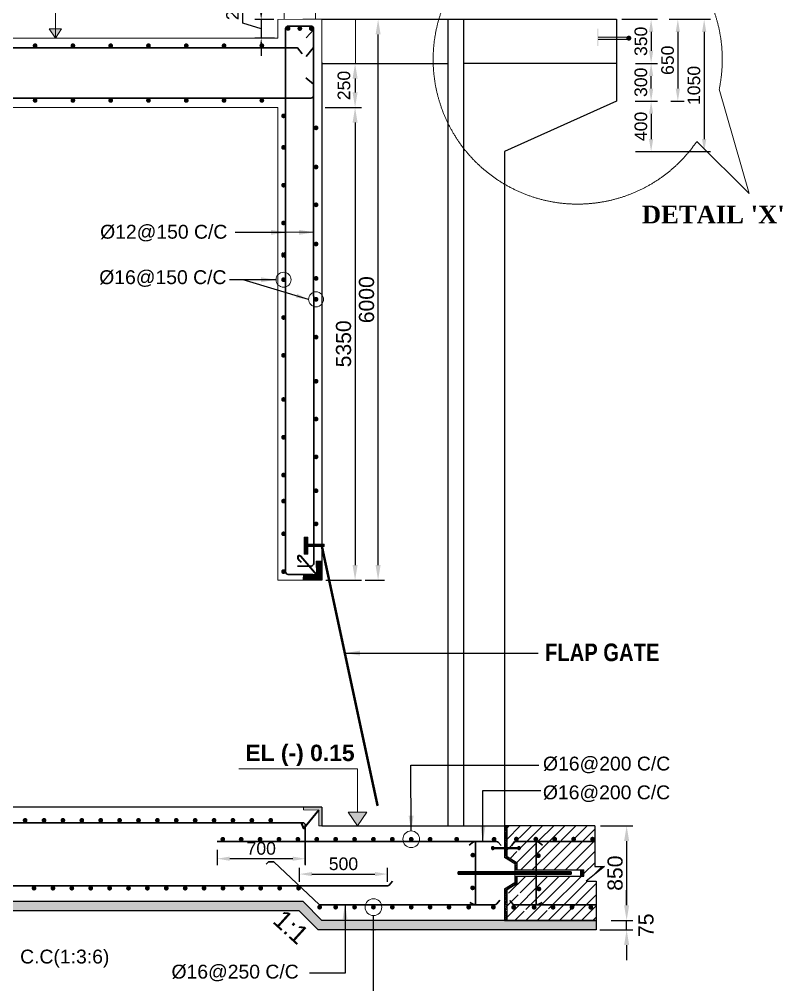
# Model space of a CAD drawing. Extents: x -358915 to 1258323, y -1667244 to -305611.
# Drawn here: x 477645 to 483706, y -1476101 to -1468441 of the extents above; entities that cross this region are included whole.
import ezdxf

# ---------------------------------------------------------------- set-up
doc = ezdxf.new("R2010")
doc.units = 0
doc.header["$LTSCALE"] = 300
doc.header["$MEASUREMENT"] = 0
doc.linetypes.add('DASHED', pattern=[0.75, 0.5, -0.25])
doc.linetypes.add('DASHED2', pattern=[9.525, 6.35, -3.175])
doc.layers.get('0').update_dxf_attribs({"linetype": 'CONTINUOUS'})
doc.layers.get('DEFPOINTS').update_dxf_attribs({"linetype": 'CONTINUOUS'})
for name, color, linetype, lineweight in [('Dim', 7, 'CONTINUOUS', 9), ('Grid Line_Outer', 7, 'CONTINUOUS', 5), ('line2', 3, 'CONTINUOUS', 30), ('ROD', 1, 'CONTINUOUS', 30)]:
    doc.layers.add(name, color=color, linetype=linetype, lineweight=lineweight)
for name, color, linetype in [('DOTTED', 240, 'DASHED2'), ('LINE', 7, 'CONTINUOUS'), ('REINF.', 1, 'CONTINUOUS'), ('TXT', 7, 'CONTINUOUS')]:
    doc.layers.add(name, color=color, linetype=linetype)
doc.styles.add('Arial', font='arial.ttf')
doc.styles.add('DIM', font='isocp3.shx')
doc.dimstyles.new('dim_20', dxfattribs={"dimtxt": 40, "dimasz": 40, "dimexe": 20, "dimexo": 20, "dimgap": 15, "dimtad": 1, "dimdec": 0, "dimzin": 0, "dimdsep": 46, "dimtxsty": 'DIM', "dimcen": 150, "dimclrd": 5, "dimclre": 5, "dimclrt": 7, "dimadec": 0, "dimazin": 0, "dimtfac": 1, "dimtdec": 0, "dimtmove": 0, "dimatfit": 3, "dimfxl": 20, "dimtolj": 1, "dimtzin": 0, "dimarcsym": 0})
doc.dimstyles.new('dim_50', dxfattribs={"dimtxt": 100, "dimasz": 100, "dimexe": 50, "dimexo": 30, "dimgap": 30, "dimtad": 1, "dimdec": 0, "dimzin": 0, "dimdsep": 46, "dimtxsty": 'DIM', "dimcen": 0.09, "dimclrd": 5, "dimclre": 5, "dimclrt": 7, "dimadec": 0, "dimazin": 0, "dimtfac": 1, "dimtdec": 0, "dimtmove": 0, "dimatfit": 3, "dimfxl": 1, "dimtolj": 1, "dimtzin": 0, "dimarcsym": 1})

# ---------------------------------------------------------------- blocks, each defined once
blk = doc.blocks.new('*D546')
at = {"layer": 'DEFPOINTS', "color": 0, "transparency": 16777216}
for p in [(480342.7, -1468440.7), (480493.5, -1468440.7), (480360.9, -1472890.8)]:
    blk.add_point(p, dxfattribs=at)
at = {"layer": 'Dim', "color": 5, "lineweight": -2, "transparency": 16777216}
for p, q in [((480372.7, -1468440.7), (480543.5, -1468440.7)), ((480493.5, -1472770.8), (480493.5, -1468560.7)), ((480390.9, -1472890.8), (480543.5, -1472890.8))]:
    blk.add_line(p, q, dxfattribs=at)
at = {"layer": 'Dim', "color": 5, "transparency": 16777216}
for points in [[(480473.5, -1468560.7), (480513.5, -1468560.7), (480493.5, -1468440.7)], [(480473.5, -1472770.8), (480513.5, -1472770.8), (480493.5, -1472890.8)]]:
    blk.add_solid(points, dxfattribs=at)
at = {"layer": 'Dim', "color": 7, "transparency": 16777216, "insert": (480402.2, -1470665.7), "char_height": 120, "attachment_point": 5, "rotation": 90, "style": 'Arial'}
blk.add_mtext('\\A1;6000', dxfattribs=at)
blk = doc.blocks.new('*D547')
at = {"layer": 'DEFPOINTS', "color": 0, "transparency": 16777216}
for p in [(480043.8, -1469140.8), (480048.1, -1472890.8), (480310.9, -1472890.8)]:
    blk.add_point(p, dxfattribs=at)
at = {"layer": 'Dim', "color": 5, "lineweight": -2, "transparency": 16777216}
for p, q in [((480073.8, -1469140.8), (480360.9, -1469140.8)), ((480310.9, -1469260.8), (480310.9, -1472770.8)), ((480078.1, -1472890.8), (480360.9, -1472890.8))]:
    blk.add_line(p, q, dxfattribs=at)
at = {"layer": 'Dim', "color": 5, "transparency": 16777216}
for points in [[(480290.9, -1469260.8), (480330.9, -1469260.8), (480310.9, -1469140.8)], [(480290.9, -1472770.8), (480330.9, -1472770.8), (480310.9, -1472890.8)]]:
    blk.add_solid(points, dxfattribs=at)
at = {"layer": 'Dim', "color": 7, "transparency": 16777216, "insert": (480219.6, -1471015.8), "char_height": 120, "attachment_point": 5, "rotation": 90, "style": 'Arial'}
blk.add_mtext('\\A1;5350', dxfattribs=at)
blk = doc.blocks.new('*D553')
at = {"layer": 'DEFPOINTS', "color": 0, "transparency": 16777216}
for p in [(482775.3, -1468440.7), (482787.7, -1469090.8), (482873.2, -1469090.8)]:
    blk.add_point(p, dxfattribs=at)
at = {"layer": 'Dim', "color": 5, "lineweight": -2, "transparency": 16777216}
for p, q in [((482805.3, -1468440.7), (482923.2, -1468440.7)), ((482873.2, -1468540.7), (482873.2, -1468990.8)), ((482817.7, -1469090.8), (482923.2, -1469090.8))]:
    blk.add_line(p, q, dxfattribs=at)
at = {"layer": 'Dim', "color": 5, "transparency": 16777216}
for points in [[(482856.6, -1468540.7), (482889.9, -1468540.7), (482873.2, -1468440.7)], [(482856.6, -1468990.8), (482889.9, -1468990.8), (482873.2, -1469090.8)]]:
    blk.add_solid(points, dxfattribs=at)
at = {"layer": 'Dim', "color": 7, "transparency": 16777216, "insert": (482792.2, -1468765.7), "char_height": 100, "attachment_point": 5, "rotation": 90, "style": 'Arial'}
blk.add_mtext('\\A1;650', dxfattribs=at)
blk = doc.blocks.new('*D554')
at = {"layer": 'DEFPOINTS', "color": 0, "transparency": 16777216}
for p in [(482398.4, -1468440.7), (482508.2, -1468790.7), (482661.1, -1468790.7)]:
    blk.add_point(p, dxfattribs=at)
at = {"layer": 'Dim', "color": 5, "lineweight": -2, "transparency": 16777216}
for p, q in [((482428.4, -1468440.7), (482711.1, -1468440.7)), ((482661.1, -1468540.7), (482661.1, -1468690.7)), ((482538.2, -1468790.7), (482711.1, -1468790.7))]:
    blk.add_line(p, q, dxfattribs=at)
at = {"layer": 'Dim', "color": 5, "transparency": 16777216}
for points in [[(482644.4, -1468540.7), (482677.8, -1468540.7), (482661.1, -1468440.7)], [(482644.4, -1468690.7), (482677.8, -1468690.7), (482661.1, -1468790.7)]]:
    blk.add_solid(points, dxfattribs=at)
at = {"layer": 'Dim', "color": 7, "transparency": 16777216, "insert": (482580, -1468615.7), "char_height": 100, "attachment_point": 5, "rotation": 90, "style": 'Arial'}
blk.add_mtext('\\A1;350', dxfattribs=at)
blk = doc.blocks.new('*D556')
at = {"layer": 'DEFPOINTS', "color": 0, "transparency": 16777216}
for p in [(479695.6, -1468441), (479565.4, -1468591), (479700.9, -1468591)]:
    blk.add_point(p, dxfattribs=at)
at = {"layer": 'Dim', "color": 5, "lineweight": -2, "transparency": 16777216}
for p, q in [((479419.4, -1468472.2), (479419.4, -1468189.9)), ((479565.4, -1468371), (479565.4, -1468301)), ((479565.4, -1468516), (479419.4, -1468472.2)), ((479665.6, -1468441), (479515.4, -1468441)), ((479565.4, -1468441), (479565.4, -1468591)), ((479565.4, -1468441), (479565.4, -1468591)), ((479670.9, -1468591), (479515.4, -1468591)), ((479565.4, -1468661), (479565.4, -1468731))]:
    blk.add_line(p, q, dxfattribs=at)
at = {"layer": 'Dim', "color": 5, "transparency": 16777216}
for points in [[(479553.8, -1468371), (479577.1, -1468371), (479565.4, -1468441)], [(479553.8, -1468661), (479577.1, -1468661), (479565.4, -1468591)]]:
    blk.add_solid(points, dxfattribs=at)
at = {"layer": 'Dim', "color": 7, "transparency": 16777216, "insert": (479338.3, -1468331.1), "char_height": 100, "attachment_point": 5, "rotation": 90, "style": 'Arial'}
blk.add_mtext('\\A1;200', dxfattribs=at)
blk = doc.blocks.new('*D580')
at = {"layer": 'DEFPOINTS', "color": 0, "transparency": 16777216}
for p in [(480047.9, -1468790.7), (480047.9, -1469140.8), (480310.9, -1469140.8)]:
    blk.add_point(p, dxfattribs=at)
at = {"layer": 'Dim', "color": 5, "lineweight": -2, "transparency": 16777216}
for p, q in [((480077.9, -1468790.7), (480360.9, -1468790.7)), ((480310.9, -1468910.7), (480310.9, -1469020.8)), ((480077.9, -1469140.8), (480360.9, -1469140.8))]:
    blk.add_line(p, q, dxfattribs=at)
at = {"layer": 'Dim', "color": 5, "transparency": 16777216}
for points in [[(480290.9, -1468910.7), (480330.9, -1468910.7), (480310.9, -1468790.7)], [(480290.9, -1469020.8), (480330.9, -1469020.8), (480310.9, -1469140.8)]]:
    blk.add_solid(points, dxfattribs=at)
at = {"layer": 'Dim', "color": 7, "transparency": 16777216, "insert": (480222.7, -1468965.9), "char_height": 100, "attachment_point": 5, "rotation": 90, "style": 'Arial'}
blk.add_mtext('\\A1;250', dxfattribs=at)
blk = doc.blocks.new('*D570')
at = {"layer": 'DEFPOINTS', "color": 0, "transparency": 16777216}
for p in [(482806.4, -1468440.7), (482594.2, -1469490.6), (483082.3, -1469490.6)]:
    blk.add_point(p, dxfattribs=at)
at = {"layer": 'Dim', "color": 5, "lineweight": -2, "transparency": 16777216}
for p, q in [((482836.4, -1468440.7), (483132.3, -1468440.7)), ((483082.3, -1468540.7), (483082.3, -1469390.6)), ((482624.2, -1469490.6), (483132.3, -1469490.6))]:
    blk.add_line(p, q, dxfattribs=at)
at = {"layer": 'Dim', "color": 5, "transparency": 16777216}
for points in [[(483065.6, -1468540.7), (483099, -1468540.7), (483082.3, -1468440.7)], [(483065.6, -1469390.6), (483099, -1469390.6), (483082.3, -1469490.6)]]:
    blk.add_solid(points, dxfattribs=at)
at = {"layer": 'Dim', "color": 7, "transparency": 16777216, "insert": (483001.2, -1468965.7), "char_height": 100, "attachment_point": 5, "rotation": 90, "style": 'Arial'}
blk.add_mtext('\\A1;1050', dxfattribs=at)
blk = doc.blocks.new('*D573')
at = {"layer": 'DEFPOINTS', "color": 0, "transparency": 16777216}
for p in [(479215.7, -1474999.3), (479915.7, -1474999.3), (479215.7, -1475101)]:
    blk.add_point(p, dxfattribs=at)
at = {"layer": 'Dim', "color": 5, "lineweight": -2, "transparency": 16777216}
for p, q in [((479215.7, -1475029.3), (479215.7, -1475151)), ((479915.7, -1475029.3), (479915.7, -1475151)), ((479815.7, -1475101), (479315.7, -1475101))]:
    blk.add_line(p, q, dxfattribs=at)
at = {"layer": 'Dim', "color": 5, "transparency": 16777216}
for points in [[(479315.7, -1475084.3), (479315.7, -1475117.6), (479215.7, -1475101)], [(479815.7, -1475084.3), (479815.7, -1475117.6), (479915.7, -1475101)]]:
    blk.add_solid(points, dxfattribs=at)
at = {"layer": 'Dim', "color": 7, "transparency": 16777216, "insert": (479565.7, -1475019.9), "char_height": 100, "attachment_point": 5, "style": 'Arial'}
blk.add_mtext('\\A1;700', dxfattribs=at)
blk = doc.blocks.new('*D574')
at = {"layer": 'DEFPOINTS', "color": 0, "transparency": 16777216}
for p in [(482228.6, -1474840.8), (482313.7, -1475590.8), (482466.9, -1475590.8)]:
    blk.add_point(p, dxfattribs=at)
at = {"layer": 'Dim', "color": 5, "lineweight": -2, "transparency": 16777216}
for p, q in [((482258.6, -1474840.8), (482516.9, -1474840.8)), ((482466.9, -1474960.8), (482466.9, -1475470.8)), ((482343.7, -1475590.8), (482516.9, -1475590.8))]:
    blk.add_line(p, q, dxfattribs=at)
at = {"layer": 'Dim', "color": 5, "transparency": 16777216}
for points in [[(482446.9, -1474960.8), (482486.9, -1474960.8), (482466.9, -1474840.8)], [(482446.9, -1475470.8), (482486.9, -1475470.8), (482466.9, -1475590.8)]]:
    blk.add_solid(points, dxfattribs=at)
at = {"layer": 'Dim', "color": 7, "transparency": 16777216, "insert": (482375.6, -1475215.8), "char_height": 120, "attachment_point": 5, "rotation": 90, "style": 'Arial'}
blk.add_mtext('\\A1;850', dxfattribs=at)
blk = doc.blocks.new('*D584')
at = {"layer": 'DEFPOINTS', "color": 0, "transparency": 16777216}
for p in [(480568.6, -1475223), (479868.5, -1475315.8), (480568.6, -1475315.8)]:
    blk.add_point(p, dxfattribs=at)
at = {"layer": 'Dim', "color": 5, "lineweight": -2, "transparency": 16777216}
for p, q in [((479868.5, -1475285.8), (479868.5, -1475173)), ((479968.5, -1475223), (480468.6, -1475223)), ((480568.6, -1475285.8), (480568.6, -1475173))]:
    blk.add_line(p, q, dxfattribs=at)
at = {"layer": 'Dim', "color": 5, "transparency": 16777216}
for points in [[(479968.5, -1475206.4), (479968.5, -1475239.7), (479868.5, -1475223)], [(480468.6, -1475206.4), (480468.6, -1475239.7), (480568.6, -1475223)]]:
    blk.add_solid(points, dxfattribs=at)
at = {"layer": 'Dim', "color": 7, "transparency": 16777216, "insert": (480218.5, -1475142), "char_height": 100, "attachment_point": 5, "style": 'Arial'}
blk.add_mtext('\\A1;500', dxfattribs=at)
blk = doc.blocks.new('huk')
at = {"layer": 'Dim'}
h = blk.add_hatch(dxfattribs=at)
h.set_pattern_fill('ANSI31', color=15)
h.set_pattern_definition([(45, (-358365.36117, -19477.47705), (-0.08838834765, 0.08838834765), [])])
h.paths.add_polyline_path([(12.6, 3.5, 0.75964), (-12.6, 3.5), (-94, 3.5, 4.674984), (-94, -5.5), (-11.8, -5.5, 0.637498), (11.8, -5.5), (94, -5.5, 4.674984), (94, 3.5)])
h.paths.add_polyline_path([(-6, 0, -1), (6, 0, -1)], flags=16)
at = {"layer": 'DOTTED', "color": 8}
for points in [[(-94, 3.5), (-12.6, 3.5)], [(12.6, 3.5), (94, 3.5)], [(-94, -5.5), (-11.8, -5.5)], [(11.8, -5.5), (94, -5.5)]]:
    blk.add_lwpolyline(points, dxfattribs=at)
blk.add_circle((0, 0), 6.04, dxfattribs=at)
for centre, radius, start, end in [((-104, -1), 11, 24.14774, 335.85226), ((0, 0), 13, 15.55648, 164.44352), ((104, -1), 11, 204.14774, 155.85226), ((0, 0), 13, 204.96517, 335.03483)]:
    blk.add_arc(centre, radius, start, end, dxfattribs=at)
blk = doc.blocks.new('*D577')
at = {"layer": 'DEFPOINTS', "color": 0, "transparency": 16777216}
for p in [(482313.7, -1475590.8), (482466.9, -1475590.8), (482224.9, -1475665.8)]:
    blk.add_point(p, dxfattribs=at)
at = {"layer": 'Dim', "color": 5, "lineweight": -2, "transparency": 16777216}
for p, q in [((482466.9, -1475470.8), (482466.9, -1475350.8)), ((482343.7, -1475590.8), (482516.9, -1475590.8)), ((482466.9, -1475665.8), (482466.9, -1475590.8)), ((482254.9, -1475665.8), (482516.9, -1475665.8)), ((482466.9, -1475785.8), (482466.9, -1475905.8))]:
    blk.add_line(p, q, dxfattribs=at)
at = {"layer": 'Dim', "color": 5, "transparency": 16777216}
for points in [[(482446.9, -1475470.8), (482486.9, -1475470.8), (482466.9, -1475590.8)], [(482446.9, -1475785.8), (482486.9, -1475785.8), (482466.9, -1475665.8)]]:
    blk.add_solid(points, dxfattribs=at)
at = {"layer": 'Dim', "color": 7, "transparency": 16777216, "insert": (482621, -1475629), "char_height": 120, "attachment_point": 5, "rotation": 90, "style": 'Arial'}
blk.add_mtext('\\A1;75', dxfattribs=at)
blk = doc.blocks.new('*D578')
at = {"layer": 'DEFPOINTS', "color": 0, "transparency": 16777216}
for p in [(482508.2, -1468790.7), (482661.1, -1468790.7), (482504.5, -1469090.7)]:
    blk.add_point(p, dxfattribs=at)
at = {"layer": 'Dim', "color": 5, "lineweight": -2, "transparency": 16777216}
for p, q in [((482538.2, -1468790.7), (482711.1, -1468790.7)), ((482661.1, -1468990.7), (482661.1, -1468890.7)), ((482534.5, -1469090.7), (482711.1, -1469090.7))]:
    blk.add_line(p, q, dxfattribs=at)
at = {"layer": 'Dim', "color": 5, "transparency": 16777216}
for points in [[(482644.4, -1468890.7), (482677.8, -1468890.7), (482661.1, -1468790.7)], [(482644.4, -1468990.7), (482677.8, -1468990.7), (482661.1, -1469090.7)]]:
    blk.add_solid(points, dxfattribs=at)
at = {"layer": 'Dim', "color": 7, "transparency": 16777216, "insert": (482580, -1468940.7), "char_height": 100, "attachment_point": 5, "rotation": 90, "style": 'Arial'}
blk.add_mtext('\\A1;300', dxfattribs=at)
blk = doc.blocks.new('*D579')
at = {"layer": 'DEFPOINTS', "color": 0, "transparency": 16777216}
for p in [(482504.5, -1469090.7), (482508.2, -1469490.6), (482661.1, -1469490.6)]:
    blk.add_point(p, dxfattribs=at)
at = {"layer": 'Dim', "color": 5, "lineweight": -2, "transparency": 16777216}
for p, q in [((482534.5, -1469090.7), (482711.1, -1469090.7)), ((482661.1, -1469190.7), (482661.1, -1469390.6)), ((482538.2, -1469490.6), (482711.1, -1469490.6))]:
    blk.add_line(p, q, dxfattribs=at)
at = {"layer": 'Dim', "color": 5, "transparency": 16777216}
for points in [[(482644.4, -1469190.7), (482677.8, -1469190.7), (482661.1, -1469090.7)], [(482644.4, -1469390.6), (482677.8, -1469390.6), (482661.1, -1469490.6)]]:
    blk.add_solid(points, dxfattribs=at)
at = {"layer": 'Dim', "color": 7, "transparency": 16777216, "insert": (482580.1, -1469290.6), "char_height": 100, "attachment_point": 5, "rotation": 90, "style": 'Arial'}
blk.add_mtext('\\A1;400', dxfattribs=at)

msp = doc.modelspace()

# ---------------------------------------------------------------- hatches: boundary and pattern name
at = {"layer": 'Dim', "ltscale": 500}
h = msp.add_hatch(color=15, dxfattribs=at)
h.dxf.hatch_style = 1
h.paths.add_polyline_path([(477931.5, -1468516.8), (477881.7, -1468516.8), (477931.5, -1468590.8)])
h.paths.add_polyline_path([(477981.2, -1468516.8), (477931.5, -1468516.8), (477931.5, -1468590.8)])
at = {"layer": 'Dim'}
h = msp.add_hatch(color=15, dxfattribs=at)
h.dxf.hatch_style = 1
h.paths.add_polyline_path([(480047.7, -1474691.8), (480047.7, -1474690.8), (479901.2, -1474690.8), (479901.2, -1474714.5), (480023, -1474714.9), (480023, -1474840.8), (480047.7, -1474840.8)])
at = {"layer": 'Dim', "ltscale": 500}
h = msp.add_hatch(color=15, dxfattribs=at)
h.dxf.hatch_style = 1
h.paths.add_polyline_path([(480329.3, -1474728.9), (480403.9, -1474728.9), (480329.3, -1474839.7)])
h.paths.add_polyline_path([(480254.8, -1474728.9), (480329.3, -1474728.9), (480329.3, -1474839.7)])
at = {"layer": 'Dim'}
h = msp.add_hatch(dxfattribs=at)
h.set_pattern_fill('AR-SAND', color=8, scale=5)
h.set_pattern_definition([(37.5, (113627.013, -1506234.623), (-0.31496679, 9.63411885), [0, -7.6, 0, -8.5, 0, -8.125]), (7.5, (113627.013, -1506234.623), (8.84888353, 14.11073033), [0, -4.1, 0, -6.85, 0, -2.625]), (327.5, (113620.863, -1506234.623), (15.5707093, 0.02829527), [0, -2.5, 0, -9, 0, -11.75]), (317.5, (113620.863, -1506234.623), (15.030633, 4.38837782), [0, -1.25, 0, -5.9, 0, -6.75])])
edge = h.paths.add_edge_path()
edge.add_arc((481509.2, -1475115.1), 34.2, 435.04463, 469.09508, ccw=False)
edge.add_line((481518.1, -1475082.1), (481518.1, -1474840.8))
edge.add_line((481518.1, -1474840.8), (481498.1, -1474840.8))
edge.add_line((481498.1, -1474840.8), (481498.1, -1475082.8))
edge = h.paths.add_edge_path()
edge.add_line((481498.1, -1475090.8), (481578.1, -1475140.8))
edge.add_line((481578.1, -1475140.8), (481578.2, -1475189))
edge.add_line((481578.2, -1475189), (481598.1, -1475189))
edge.add_line((481598.1, -1475189), (481598.1, -1475133.6))
edge.add_line((481598.1, -1475133.6), (481540.8, -1475097.8))
edge.add_line((481540.8, -1475097.8), (481518.1, -1475083.6))
edge.add_arc((481509.8, -1475107.8), 25.5, 431.2064, 460.48118)
edge.add_line((481505.2, -1475082.7), (481498.1, -1475090.8))
h = msp.add_hatch(dxfattribs=at)
h.set_pattern_fill('ANSI31', color=8, scale=500)
h.set_pattern_definition([(45, (78009.466, -1483357.725), (-44.194174, 44.194174), [])])
edge = h.paths.add_edge_path(flags=16)
edge.add_arc((481657.5, -1475507.6), 9.38, 0, 360)
edge = h.paths.add_edge_path(flags=16)
edge.add_arc((481843.1, -1475507.6), 9.38, 0, 360)
edge = h.paths.add_edge_path()
edge.add_line((481518.1, -1475053.3), (481518.1, -1475046.7))
edge.add_arc((481508.2, -1475038.2), 13, 319.32839, 335.03483)
edge.add_line((481520, -1475043.8), (481602.1, -1475043.8))
edge.add_arc((481612.2, -1475039.3), 11, 204.14774, 515.85226)
edge.add_line((481602.1, -1475034.8), (481520.7, -1475034.8))
edge.add_arc((481508.2, -1475038.2), 13, 15.55648, 40.67161)
edge.add_line((481518.1, -1475029.8), (481518.1, -1474840.8))
edge.add_line((481518.1, -1474840.8), (481946.2, -1474840.8))
edge.add_line((481946.2, -1474840.8), (481946.2, -1474957.5))
edge.add_arc((481947.2, -1474966.8), 9.38, 96.14842, 180)
edge.add_arc((481947.2, -1474966.8), 9.38, 180, 263.85158)
edge.add_line((481946.2, -1474976.1), (481946.2, -1475189.5))
edge.add_line((481946.2, -1475189.5), (481598.1, -1475189))
edge.add_line((481598.1, -1475189), (481598.1, -1475133.6))
edge.add_line((481598.1, -1475133.6), (481518.1, -1475083.6))
edge.add_line((481518.1, -1475083.6), (481518.1, -1475053.3))
edge = h.paths.add_edge_path(flags=16)
edge.add_arc((481761.7, -1474966.8), 9.38, 0, 360)
edge = h.paths.add_edge_path(flags=16)
edge.add_arc((481993.1, -1475507.6), 9.38, 0, 360)
edge = h.paths.add_edge_path(flags=16)
edge.add_arc((482143.1, -1475507.6), 9.38, 0, 360)
edge = h.paths.add_edge_path()
edge.add_line((481946.2, -1474840.8), (482214, -1474840.8))
edge.add_line((482214, -1474840.8), (482214, -1474986.9))
edge.add_line((482214, -1474986.9), (481946.2, -1474986.9))
edge.add_line((481946.2, -1474986.9), (481946.2, -1474976.1))
edge.add_arc((481947.2, -1474966.8), 9.38, 263.85158, 360)
edge.add_arc((481947.2, -1474966.8), 9.38, 0, 96.14842)
edge.add_line((481946.2, -1474957.5), (481946.2, -1474840.8))
edge = h.paths.add_edge_path(flags=16)
edge.add_arc((482097.2, -1474966.8), 9.38, 0, 360)
edge = h.paths.add_edge_path()
edge.add_line((481518.1, -1475590.8), (481946.2, -1475590.8))
edge.add_line((481946.2, -1475590.8), (481946.2, -1475239.7))
edge.add_line((481946.2, -1475239.7), (481598.1, -1475239.7))
edge.add_line((481598.1, -1475239.7), (481598.1, -1475298))
edge.add_line((481598.1, -1475298), (481518.1, -1475348))
edge.add_line((481518.1, -1475348), (481518.1, -1475372.2))
edge.add_arc((481508.2, -1475380.7), 13, 24.96517, 40.67161, ccw=False)
edge.add_line((481520, -1475375.1), (481602.1, -1475375.1))
edge.add_arc((481612.2, -1475379.6), 11, -155.85226, 155.85226, ccw=False)
edge.add_line((481602.1, -1475384.1), (481520.7, -1475384.1))
edge.add_arc((481508.2, -1475380.7), 13, 319.32839, 344.44352, ccw=False)
edge.add_line((481518.1, -1475389.1), (481518.1, -1475590.8))
h.paths.add_polyline_path([(482224.9, -1475590.8), (482224.9, -1475486.9), (481946.2, -1475486.9), (481946.2, -1475590.8)])
h.paths.add_polyline_path([(482224.9, -1475486.9), (482224.9, -1475279.6), (482144.2, -1475279.6), (482290.1, -1475161.9), (482214, -1475161.9), (482214, -1474986.9), (481946.2, -1474986.9), (481946.2, -1475189.5), (482128.1, -1475189.7), (482128, -1475239.7), (481946.2, -1475239.7), (481946.2, -1475486.9)])
h = msp.add_hatch(dxfattribs=at)
h.set_pattern_fill('ANSI31', color=15)
h.set_pattern_definition([(45, (113627.01304, -1506155.86207), (-0.08838834765, 0.08838834765), [])])
h.paths.add_polyline_path([(482027.7, -1475204.5), (481128.2, -1475204.5), (481128.2, -1475224.5), (482027.7, -1475224.5)])
h = msp.add_hatch(dxfattribs=at)
h.set_pattern_fill('ANSI31', color=15)
h.set_pattern_definition([(45, (-389258.72137, -1506155.86207), (-0.088388347648, 0.088388347648), [])])
h.paths.add_polyline_path([(482128.1, -1475189.7), (482102.6, -1475189.7), (482102.5, -1475239.7), (482128, -1475239.7)])
h = msp.add_hatch(dxfattribs=at)
h.set_pattern_fill('AR-SAND', color=8, scale=5)
h.set_pattern_definition([(37.5, (125768.285, -1494439.0074), (-0.31496679, 9.63411885), [0, -7.6, 0, -8.5, 0, -8.125]), (7.5, (125768.285, -1494439.007), (8.84888353, 14.11073033), [0, -4.1, 0, -6.85, 0, -2.625]), (327.5, (125762.135, -1494439.007), (15.5707093, 0.02829527), [0, -2.5, 0, -9, 0, -11.75]), (317.5, (125762.135, -1494439.007), (15.030633, 4.3883778), [0, -1.25, 0, -5.9, 0, -6.75])])
h.paths.add_polyline_path([(481518.1, -1475590.8), (481508.1, -1475590.8), (481498.1, -1475590.8), (481498.1, -1475340.8), (481578.1, -1475290.8), (481578.1, -1475239.7), (481598.1, -1475239.7), (481598.1, -1475298), (481518.1, -1475348)])
h = msp.add_hatch(dxfattribs=at)
h.set_pattern_fill('AR-CONC', color=2, scale=20)
h.set_pattern_definition([(50, (80121, -1483286.53), (143.452037, -12.550427), [15, -165]), (355, (80121, -1483286.53), (-27.750267, 150.438427), [12, -132]), (100.451444, (80132.95, -1483287.58), (115.70177, 137.888), [12.74804, -140.22842]), (46.1842, (80121, -1483246.53), (213.44827, -33.10386), [22.5, -247.5]), (96.635635, (80138.79, -1483249.3), (186.93239, 194.82372), [19.12207, -210.34275]), (351.184164, (80121, -1483246.53), (186.93239, 194.82372), [18, -198]), (21, (80141, -1483256.53), (119.38141, -80.523778), [15, -165]), (326, (80141, -1483256.53), (48.663066, 145.03001), [12, -132]), (71.451445, (80150.95, -1483263.24), (168.044475, 64.50623), [12.74804, -140.22842]), (37.5, (80121, -1483286.534), (2.431971, 66.578771), [0, -130.4, 0, -134, 0, -132.5]), (7.5, (80121, -1483286.534), (52.613907, 78.882342), [0, -76.4, 0, -127.4, 0, -50.5]), (327.5, (80076.4, -1483286.534), (106.764487, -4.510974), [0, -50, 0, -156, 0, -207]), (317.5, (80056.4, -1483286.53), (116.637234, 20.020996), [0, -65, 0, -103.6, 0, -147])])
h.paths.add_polyline_path([(470570.5, -1475440.8), (470570.5, -1475515.8), (479866.7, -1475515.8), (480016.7, -1475665.8), (482224.9, -1475665.8), (482224.9, -1475590.8), (480047.7, -1475590.8), (479897.7, -1475440.8)])
at = {"layer": 'Grid Line_Outer', "ltscale": 2}
h = msp.add_hatch(dxfattribs=at)
h.set_pattern_fill('ANSI31', color=1, scale=0.49, angle=90)
h.set_pattern_definition([(135, (462024.42124, -1696680.9608), (-0.043310290348, -0.043310290348), [])])
h.paths.add_polyline_path([(479936.8, -1472605.5), (479936.8, -1472624.9), (480066.1, -1472624.9), (480066.1, -1472605.5)])
h.paths.add_polyline_path([(479907.8, -1472549), (479907.8, -1472681.9), (479936.8, -1472681.9), (479936.8, -1472549)])
h = msp.add_hatch(dxfattribs=at)
h.set_pattern_fill('ANSI31', color=1)
h.set_pattern_definition([(45, (17241.85283, -1438171.39269), (-0.08838834765, 0.08838834765), [])])
h.paths.add_polyline_path([(479899, -1472890.8), (479901, -1472847), (480005, -1472847), (480002.5, -1472740.4), (480047, -1472739.6), (480047, -1472890.8)])
at = {"layer": 'REINF.'}
h = msp.add_hatch(color=13, dxfattribs=at)
h.dxf.hatch_style = 1
h.paths.add_polyline_path([(482385.7, -1468588), (482239.2, -1468587.6), (482239.2, -1468651.5), (482242, -1468651.5), (482242, -1468599.9), (482385.7, -1468599.9)])
h.paths.add_polyline_path([(482472.2, -1468588.3), (482385.7, -1468588), (482385.7, -1468599.9), (482472.2, -1468599.9)])
h.paths.add_polyline_path([(482385.7, -1468582.9), (482242, -1468582.9), (482242, -1468514.3), (482239.2, -1468514.3), (482239.2, -1468587.6), (482385.7, -1468588)])
h.paths.add_polyline_path([(482239.2, -1468514.3), (482234.8, -1468514.3), (482234.8, -1468651.5), (482239.2, -1468651.5)])
h.paths.add_polyline_path([(482472.2, -1468582.9), (482385.7, -1468582.9), (482385.7, -1468588), (482472.2, -1468588.3)])

# ---------------------------------------------------------------- linework, layer by layer
for p, q in [((481578.1, -1475189), (482128.1, -1475189.7)), ((481578.1, -1475239.7), (482128, -1475239.7))]:
    msp.add_line(p, q)
for points in [[(482102.5, -1475239.7), (482102.6, -1475189.7)], [(482128, -1475239.7), (482128.1, -1475189.7)]]:
    msp.add_lwpolyline(points)
at = {"layer": 'Dim', "color": 7}
msp.add_lwpolyline([(479997.9, -1468440.7), (479997.9, -1467490.7), (479747.9, -1467490.7), (479747.9, -1468440.7)], dxfattribs=at)
at = {"layer": 'Dim', "ltscale": 500}
for points in [[(477931.5, -1468590.8), (477931.5, -1468365.2), (478943.1, -1468361.9)], [(477931.5, -1468590.8), (477931.5, -1468516.8), (477881.7, -1468516.8), (477931.5, -1468590.8)], [(477931.5, -1468590.8), (477931.5, -1468516.8), (477981.2, -1468516.8), (477931.5, -1468590.8)], [(480329.3, -1474731), (480329.3, -1474387.6), (479388, -1474387.6)], [(480329.3, -1474839.7), (480254.8, -1474731), (480403.9, -1474731), (480329.3, -1474839.7)]]:
    msp.add_lwpolyline(points, dxfattribs=at)
at = {"layer": 'Dim', "color": 15}
msp.add_lwpolyline([(480047.9, -1468440.7), (480315.4, -1468440.7), (480315.4, -1468790.7), (480047.9, -1468790.7)], close=True, dxfattribs=at)
at = {"layer": 'Dim'}
msp.add_lwpolyline([(482242, -1468582.9), (482472.2, -1468582.9), (482472.2, -1468599.9), (482242, -1468599.9)], dxfattribs=at)
at = {"layer": 'Dim', "color": 7, "linetype": 'DASHED', "ltscale": 400}
msp.add_lwpolyline([(483201.4, -1468995.3), (483440.7, -1469821.6), (483024.2, -1469409.2)], dxfattribs=at)
at = {"layer": 'Dim', "color": 13, "lineweight": 18, "ltscale": 50, "const_width": 20}
msp.add_lwpolyline([(480047.8, -1472624.9), (480489.8, -1474682.3)], dxfattribs=at)
at = {"layer": 'Dim'}
for centre in [(479742.9, -1470507), (480001.2, -1470662.6)]:
    msp.add_circle(centre, 59.6, dxfattribs=at)
at = {"layer": 'Dim', "ltscale": 50}
for centre in [(480756.6, -1474946.7), (480456.6, -1475485.5)]:
    msp.add_circle(centre, 66.2, dxfattribs=at)
at = {"layer": 'Dim', "color": 7, "linetype": 'DASHED', "ltscale": 400}
msp.add_arc((482078.4, -1468759.3), 1147.6, 348.13273, 325.50417, dxfattribs=at)
at = {"layer": 'Grid Line_Outer', "color": 1, "ltscale": 2}
msp.add_line((479901.2, -1474690.8), (479901.2, -1474714.5), dxfattribs=at)
for points in [[(479907.8, -1472683.4), (479907.8, -1472549), (479936.9, -1472549), (479936.9, -1472683.4)], [(480066.1, -1472605.5), (480066.1, -1472624.9), (479936.8, -1472624.9), (479936.8, -1472605.5)]]:
    msp.add_lwpolyline(points, close=True, dxfattribs=at)
at = {"layer": 'Grid Line_Outer', "color": 1, "lineweight": 35, "ltscale": 2}
msp.add_lwpolyline([(480021.7, -1472867), (479878.9, -1472702.3, 0.914553), (479856.4, -1472716.2), (479856.4, -1472716.2, 0.022635), (479868.1, -1472731), (479882, -1472749)], format="xyb", dxfattribs=at)
at = {"layer": 'Grid Line_Outer', "color": 1, "ltscale": 2, "elevation": 0}
msp.add_lwpolyline([(479899, -1472890.8), (480047, -1472890.8), (480047, -1472739.6), (480002.5, -1472740.4), (480005, -1472847), (479899.5, -1472847)], dxfattribs=at)
at = {"layer": 'Grid Line_Outer', "color": 1, "ltscale": 2}
msp.add_lwpolyline([(479901.2, -1474690.8), (480047.7, -1474690.8), (480047.7, -1474840.8), (480023, -1474840.8), (480023, -1474714.9), (479901.2, -1474714.5)], dxfattribs=at)
at = {"layer": 'Grid Line_Outer', "color": 1, "lineweight": 35, "ltscale": 2}
msp.add_lwpolyline([(480023, -1474714.9), (479902.8, -1474860.5), (479887.7, -1474822.8)], dxfattribs=at)
at = {"layer": 'LINE', "lineweight": 15}
for p, q in [((479896, -1468440.8), (479697.9, -1468441)), ((479697.9, -1468441), (479697.9, -1468591)), ((479896, -1468440.8), (480047.9, -1468440.7)), ((479696.6, -1469140.8), (479696.6, -1472890.8))]:
    msp.add_line(p, q, dxfattribs=at)
at = {"layer": 'LINE', "ltscale": 500}
for p, q in [((480047.9, -1468440.7), (481497.9, -1468440.7)), ((481497.7, -1468440.7), (482385.7, -1468440.7)), ((482385.7, -1468440.7), (482385.7, -1468640.7)), ((480047.9, -1468790.7), (481046.9, -1468790.7)), ((482385.7, -1468790.7), (481171.9, -1468790.7)), ((480047.7, -1474690.8), (473397.7, -1474690.8)), ((480047.7, -1474840.8), (481498.1, -1474840.8))]:
    msp.add_line(p, q, dxfattribs=at)
for points in [[(481046.9, -1468441.8), (481047, -1474840.8)], [(481171.9, -1468440.7), (481172, -1474840.8)], [(482385.7, -1468640.7), (482385.7, -1469090.8)], [(480047.9, -1468784.7), (480047.9, -1472890.8)], [(482385.7, -1469090.8), (481498.1, -1469490.6)], [(481498.1, -1469490.6), (481498.1, -1474840.8)], [(480047.7, -1474691.8), (480047.7, -1474840.8)], [(482214, -1474840.8), (481518.1, -1474840.8)], [(482214, -1474840.8), (481518.1, -1474840.8)], [(482224.9, -1475590.8), (480047.7, -1475590.8), (479897.7, -1475440.8), (471297.3, -1475440.8)], [(482224.9, -1475665.8), (480016.7, -1475665.8), (479866.7, -1475515.8), (470570.5, -1475515.8)], [(481518.1, -1475590.8), (482224.9, -1475590.8)]]:
    msp.add_lwpolyline(points, dxfattribs=at)
at = {"layer": 'LINE', "lineweight": 15}
for points in [[(473397.3, -1468590.8), (479697.9, -1468590.8)], [(473397.7, -1469140.8), (479696.6, -1469140.8)], [(479696.6, -1472890.8), (480047, -1472890.8)], [(481498.1, -1474840.8), (481498.1, -1475031.1)], [(481518.1, -1474840.8), (481518.1, -1475030.8)], [(481498.1, -1475031.1), (481498.1, -1475090.8), (481578.1, -1475140.8), (481578.1, -1475204.5)], [(481518.1, -1475030.8), (481518.1, -1475083.6), (481598.1, -1475133.6), (481598.1, -1475189)], [(481578.1, -1475224.5), (481578.1, -1475290.8), (481498.1, -1475340.8), (481498.1, -1475590.8)], [(481598.1, -1475239.7), (481598.1, -1475298), (481518.1, -1475348), (481518.1, -1475590.8)]]:
    msp.add_lwpolyline(points, dxfattribs=at)
at = {"layer": 'LINE', "color": 5, "ltscale": 500}
msp.add_lwpolyline([(482214, -1474840.8), (482214, -1475161.9), (482290.1, -1475161.9), (482144.2, -1475279.6), (482224.9, -1475279.6), (482224.9, -1475665.8)], dxfattribs=at)
at = {"layer": 'line2', "color": 3}
msp.add_line((481498.1, -1474840.8), (481518.1, -1474840.8), dxfattribs=at)
msp.add_line((481498.1, -1474840.8), (481518.1, -1474840.8), dxfattribs=at)
at = {"layer": 'line2', "color": 2}
msp.add_line((481128.2, -1475224.5), (481128.2, -1475204.5), dxfattribs=at)
at = {"layer": 'line2', "color": 1}
msp.add_lwpolyline([(481498.1, -1475024), (481502.3, -1475027.4), (481508.2, -1475028.8), (481514.5, -1475027.2), (481518.1, -1475024.3)], dxfattribs=at)
at = {"layer": 'line2', "color": 2}
for points in [[(482027.7, -1475204.5), (481128.2, -1475204.5)], [(482027.7, -1475224.5), (481128.2, -1475224.5)], [(482027.7, -1475204.5), (482027.7, -1475224.5)]]:
    msp.add_lwpolyline(points, dxfattribs=at)
at = {"layer": 'line2', "color": 3}
msp.add_lwpolyline([(481498.1, -1475590.8), (481518.1, -1475590.8)], dxfattribs=at)
msp.add_lwpolyline([(481498.1, -1475590.8), (481518.1, -1475590.8)], dxfattribs=at)
at = {"layer": 'REINF.', "ltscale": 50, "const_width": 18.8}
for points in [[(479769.5, -1468512.9, 1), (479788.3, -1468512.9, 1)], [(479881.6, -1468513.7, -1), (479862.8, -1468513.7, -1)], [(479972.1, -1468513.7, -1), (479953.3, -1468513.7, -1)], [(477761.2, -1468650.2, 1), (477779.9, -1468650.2, 1)], [(478061.2, -1468650.2, 1), (478079.9, -1468650.2, 1)], [(478379.9, -1468650.2, -1), (478361.2, -1468650.2, -1)], [(478679.9, -1468650.2, -1), (478661.2, -1468650.2, -1)], [(478979.9, -1468650.2, -1), (478961.2, -1468650.2, -1)], [(479261.2, -1468650.2, 1), (479279.9, -1468650.2, 1)], [(479579.9, -1468650.2, -1), (479561.2, -1468650.2, -1)], [(477761.2, -1469084.5, 1), (477779.9, -1469084.5, 1)], [(478061.2, -1469084.5, 1), (478079.9, -1469084.5, 1)], [(478379.9, -1469084.5, -1), (478361.2, -1469084.5, -1)], [(478679.9, -1469084.5, -1), (478661.2, -1469084.5, -1)], [(478979.9, -1469084.5, -1), (478961.2, -1469084.5, -1)], [(479261.2, -1469084.5, 1), (479279.9, -1469084.5, 1)], [(479579.9, -1469084.5, -1), (479561.2, -1469084.5, -1)], [(479742.9, -1469216.3, -1), (479742.9, -1469197.6, -1)], [(480001.2, -1469311.3, -1), (480001.2, -1469292.5, -1)], [(479742.9, -1469466.3, -1), (479742.9, -1469447.6, -1)], [(480001.2, -1469622, -1), (480001.2, -1469603.2, -1)], [(479742.9, -1469766.3, -1), (479742.9, -1469747.6, -1)], [(480001.2, -1469922, -1), (480001.2, -1469903.2, -1)], [(479742.9, -1470066.3, -1), (479742.9, -1470047.6, -1)], [(480001.2, -1470214.3, 1), (480001.2, -1470233.1, 1)], [(479742.9, -1470294.7, -0.600181), (479742.9, -1470325.9, -0.600181)], [(480001.2, -1470487.1, 1), (480001.2, -1470505.9, 1)], [(479742.9, -1470497.6, 1), (479742.9, -1470516.3, 1)], [(480001.2, -1470672, -1), (480001.2, -1470653.2, -1)], [(479742.9, -1470816.3, -1), (479742.9, -1470797.6, -1)], [(480001.2, -1470972, -1), (480001.2, -1470953.2, -1)], [(479742.9, -1471116.3, -1), (479742.9, -1471097.6, -1)], [(480001.2, -1471303.2, 1), (480001.2, -1471322, 1)], [(479742.9, -1471447.6, 1), (479742.9, -1471466.3, 1)], [(480001.2, -1471603.2, 1), (480001.2, -1471622, 1)], [(479742.9, -1471747.6, 1), (479742.9, -1471766.3, 1)], [(480001.2, -1471903.2, 1), (480001.2, -1471922, 1)], [(479742.9, -1472047.6, 1), (479742.9, -1472066.3, 1)], [(480001.2, -1472190.9, -1), (480001.2, -1472172.2, -1)], [(479742.9, -1472254.1, 1), (479742.9, -1472272.9, 1)], [(480001.2, -1472453.6, -1), (480001.2, -1472434.8, -1)], [(479742.9, -1472513.6, 1), (479742.9, -1472532.3, 1)], [(479742.9, -1472832.3, -1), (479742.9, -1472813.6, -1)], [(477700.6, -1474796.6, -1), (477681.9, -1474796.6, -1)], [(477850.6, -1474796.6, -1), (477831.9, -1474796.6, -1)], [(477981.9, -1474796.6, 1), (478000.6, -1474796.6, 1)], [(478131.9, -1474796.6, 1), (478150.6, -1474796.6, 1)], [(478281.9, -1474796.6, 1), (478300.6, -1474796.6, 1)], [(478450.6, -1474796.6, -1), (478431.9, -1474796.6, -1)], [(478581.9, -1474796.6, 1), (478600.6, -1474796.6, 1)], [(478731.9, -1474796.6, 1), (478750.6, -1474796.6, 1)], [(478900.6, -1474796.6, -1), (478881.9, -1474796.6, -1)], [(479050.6, -1474796.6, -1), (479031.9, -1474796.6, -1)], [(479200.6, -1474796.6, -1), (479181.9, -1474796.6, -1)], [(479331.9, -1474796.6, 1), (479350.6, -1474796.6, 1)], [(479481.9, -1474796.6, 1), (479500.6, -1474796.6, 1)], [(479650.6, -1474796.6, -1), (479631.9, -1474796.6, -1)], [(481600.9, -1474945.7, -1), (481582.1, -1474945.7, -1)], [(481755.2, -1474945.7, -1), (481736.5, -1474945.7, -1)], [(481886.5, -1474945.7, 1), (481905.2, -1474945.7, 1)], [(482036.5, -1474945.7, 1), (482055.2, -1474945.7, 1)], [(482205.2, -1474945.7, -1), (482186.5, -1474945.7, -1)], [(479269.9, -1474946.7, -1), (479251.2, -1474946.7, -1)], [(479415.9, -1474946.7, -1), (479397.2, -1474946.7, -1)], [(479547.2, -1474946.7, 1), (479565.9, -1474946.7, 1)], [(479697.2, -1474946.7, 1), (479715.9, -1474946.7, 1)], [(479865.9, -1474946.7, -1), (479847.2, -1474946.7, -1)], [(480015.9, -1474946.7, -1), (479997.2, -1474946.7, -1)], [(480165.9, -1474946.7, -1), (480147.2, -1474946.7, -1)], [(480297.2, -1474946.7, 1), (480315.9, -1474946.7, 1)], [(480447.2, -1474946.7, 1), (480465.9, -1474946.7, 1)], [(480615.9, -1474946.7, -1), (480597.2, -1474946.7, -1)], [(480747.2, -1474946.7, 1), (480765.9, -1474946.7, 1)], [(480897.2, -1474946.7, 1), (480915.9, -1474946.7, 1)], [(481126.9, -1474946.7, -1), (481108.2, -1474946.7, -1)], [(481423.9, -1474946.7, -1), (481405.2, -1474946.7, -1)], [(481254.9, -1475072.7, -1), (481236.2, -1475072.7, -1)], [(481775.5, -1475076.7, -1), (481756.7, -1475076.7, -1)], [(477771.3, -1475334.9, -1), (477752.6, -1475334.9, -1)], [(477921.3, -1475334.9, -1), (477902.6, -1475334.9, -1)], [(478052.6, -1475334.9, 1), (478071.3, -1475334.9, 1)], [(478221.3, -1475334.9, -1), (478202.6, -1475334.9, -1)], [(478371.3, -1475334.9, -1), (478352.6, -1475334.9, -1)], [(478502.6, -1475334.9, 1), (478521.3, -1475334.9, 1)], [(478652.6, -1475334.9, 1), (478671.3, -1475334.9, 1)], [(478802.6, -1475334.9, 1), (478821.3, -1475334.9, 1)], [(478971.3, -1475334.9, -1), (478952.6, -1475334.9, -1)], [(479102.6, -1475334.9, 1), (479121.3, -1475334.9, 1)], [(479252.6, -1475334.9, 1), (479271.3, -1475334.9, 1)], [(479421.3, -1475334.9, -1), (479402.6, -1475334.9, -1)], [(479571.3, -1475334.9, -1), (479552.6, -1475334.9, -1)], [(479721.3, -1475334.9, -1), (479702.6, -1475334.9, -1)], [(479852.6, -1475334.9, 1), (479871.3, -1475334.9, 1)], [(481252.9, -1475332.5, -1), (481234.2, -1475332.5, -1)], [(481779.5, -1475340.5, -1), (481760.7, -1475340.5, -1)], [(480038.6, -1475485.5, -1), (480019.8, -1475485.5, -1)], [(480165.9, -1475485.5, -1), (480147.2, -1475485.5, -1)], [(480297.2, -1475485.5, 1), (480315.9, -1475485.5, 1)], [(480447.2, -1475485.5, 1), (480465.9, -1475485.5, 1)], [(480615.9, -1475485.5, -1), (480597.2, -1475485.5, -1)], [(480747.2, -1475485.5, 1), (480765.9, -1475485.5, 1)], [(480897.2, -1475485.5, 1), (480915.9, -1475485.5, 1)], [(481047.2, -1475485.5, 1), (481065.9, -1475485.5, 1)], [(481203.6, -1475485.5, 1), (481222.3, -1475485.5, 1)], [(481418.4, -1475485.5, -1), (481399.6, -1475485.5, -1)], [(481578.8, -1475486.5, -1), (481560.1, -1475486.5, -1)], [(481723.1, -1475486.5, 1), (481741.9, -1475486.5, 1)], [(481873.1, -1475486.5, 1), (481891.9, -1475486.5, 1)], [(482023.1, -1475486.5, 1), (482041.9, -1475486.5, 1)], [(482173.1, -1475486.5, 1), (482191.9, -1475486.5, 1)]]:
    msp.add_lwpolyline(points, format="xyb", close=True, dxfattribs=at)
at = {"layer": 'REINF.', "color": 1, "const_width": 20}
msp.add_lwpolyline([(482484.3, -1468580.4, 1), (482484.3, -1468600.4, 1)], format="xyb", close=True, dxfattribs=at)
at = {"layer": 'ROD'}
for points in [[(479759.4, -1470772), (479759.5, -1468513.1)], [(479921.9, -1468588.9), (479981.2, -1468524.5), (479981.2, -1468516.1)], [(479854.2, -1468667.3), (476547.1, -1468668.2)], [(479854.2, -1468667.3), (479854.2, -1468667.3), (479889.5, -1468713.9)], [(471747.6, -1474815.7), (479895.7, -1474815.7)], [(479215.7, -1474965.7), (481434.1, -1474965.7)], [(481019.2, -1474965.7), (481434.1, -1474965.7)], [(481551.6, -1474998.4), (481577, -1474965.7), (482214, -1474965.7)], [(479605.4, -1475143.7), (479623.9, -1475126.6), (479666.3, -1475126.6), (480028.8, -1475465.8)], [(481540.7, -1475431.5), (481569.4, -1475465.8), (482224.9, -1475465.8)]]:
    msp.add_lwpolyline(points, dxfattribs=at)
for points in [[(479906.6, -1468494.1), (479821.6, -1468494.1), (479781.5, -1468494.1, 0.414215), (479759.5, -1468516.1), (479759.5, -1469065.7)], [(479981.2, -1468519), (479982.1, -1472759, -0.414214), (479962.1, -1472779), (479853.6, -1472779)], [(479923.6, -1468734.6), (479981.2, -1468663.3), (479981.2, -1468516.1, 0.414214), (479959.2, -1468494.1), (479906.6, -1468494.1)], [(479919.1, -1468905.9), (479981.3, -1468954.6), (479981.3, -1469043.8, -0.414274), (479959.3, -1469065.8), (476547.1, -1469065.8)], [(479975.5, -1472845.8), (479779.2, -1472845.8, -0.414237), (479759.2, -1472825.8), (479759.4, -1470662.9)], [(479895.7, -1474815.7), (479895.7, -1474815.7, -0.414214), (479915.7, -1474835.7), (479915.7, -1475145.7)], [(481267.6, -1475455.8), (481267.6, -1474975.7, 0.61061), (481251.8, -1474967.5), (481216.9, -1474992.5)], [(481470.1, -1474996.5), (481447.7, -1474971.1, 0.189535), (481434.1, -1474965.7)], [(481748.8, -1475455.8), (481748.8, -1474975.7, -0.61061), (481764.6, -1474967.5), (481799.5, -1474992.5)], [(480607.1, -1475280.4), (480580.9, -1475311.5, -0.167956), (480568.6, -1475315.8), (479878.8, -1475315.8), (471367.7, -1475315.8, -0.236855), (471351.7, -1475307.7), (471333.5, -1475283.2)], [(481460.1, -1475429.4), (481436.2, -1475459.2, -0.210869), (481421.4, -1475465.8), (480028.8, -1475465.8)], [(481267.6, -1475455.8, -0.559173), (481253.1, -1475464.7), (481220.6, -1475448.3)], [(481748.8, -1475455.8, 0.559173), (481763.3, -1475464.7), (481795.7, -1475448.3)]]:
    msp.add_lwpolyline(points, format="xyb", dxfattribs=at)

# ---------------------------------------------------------------- block references
at = {"layer": 'line2', "color": 1}
msp.add_blockref('huk', (481508.2, -1475015.8), dxfattribs=at)

# ---------------------------------------------------------------- texts
at = {"layer": 'Dim', "color": 7}
msp.add_text('1:1', height=150, rotation=317.80628, dxfattribs=at).set_placement((479648.3, -1475604.8))
at = {"layer": 'Dim', "color": 7, "char_height": 110, "attachment_point": 4}
for s, insert, width in [('{\\fArial|b0|i0|c0|p34;%%C12@150 C/C}', (478286.6, -1470137.4), 1145.252), ('{\\fArial|b0|i0|c0|p34;%%C16@150 C/C}', (478279.6, -1470497.9), 1145.252), ('{\\fArial|b0|i0|c0|p34;%%C16@200 C/C}', (481802.7, -1474357.3), 1757.815), ('{\\fArial|b0|i0|c0|p34;%%C16@200 C/C}', (481802, -1474585.6), 1536.856), ('{\\fArial|b0|i0|c0|p34;C.C\\C0;(1:3:6)}', (477651.4, -1475894), 1573.568), ('{\\fArial|b0|i0|c0|p34;%%C16@250 C/C}', (478853.3, -1476008.1), 1187.83)]:
    msp.add_mtext(s, dxfattribs=dict(at, insert=insert, width=width))
at = {"layer": 'TXT', "color": 0, "attachment_point": 5, "style": 'Arial'}
for s, insert, char_height, width in [("{\\fTimes New Roman|b1|i0|c0|p18;\\C7;DETAIL 'X'}", (483154.9, -1469989.7), 140, 2026.922), ('{\\fArial Narrow|b1|i0|c0|p34;\\C7;FLAP GATE}', (482272.9, -1473464.5), 140, 2026.922), ('{\\fArial|b1|i0|c0|p34;\\C6;EL (-) 0.15}', (479873.3, -1474281), 130, 1034.81)]:
    msp.add_mtext(s, dxfattribs=dict(at, insert=insert, char_height=char_height, width=width))

# ---------------------------------------------------------------- dimensions: what is measured, and where the dimension line sits
at = {"layer": 'Dim'}
for base, p1, p2, text, override, picture, middle in [((479565.4, -1468591), (479695.6, -1468441), (479700.9, -1468591), '200', {"dimasz": 70, "dimtxsty": 'Arial', "dimtmove": 1}, '*D556', (479338.3, -1468442.2)), ((480493.5, -1468440.7), (480360.9, -1472890.8), (480342.7, -1468440.7), '6000', {"dimtxt": 120, "dimasz": 120, "dimtxsty": 'Arial', "dimtmove": 1}, '*D546', (480402.2, -1470665.7)), ((480310.9, -1472890.8), (480043.8, -1469140.8), (480048.1, -1472890.8), '5350', {"dimtxt": 120, "dimasz": 120, "dimtxsty": 'Arial', "dimtmove": 1}, '*D547', (480219.6, -1471015.8)), ((482466.9, -1475590.8), (482228.6, -1474840.8), (482313.7, -1475590.8), '850', {"dimtxt": 120, "dimasz": 120, "dimtxsty": 'Arial', "dimtmove": 1}, '*D574', (482375.6, -1475215.8))]:
    dim = msp.add_linear_dim(base=base, p1=p1, p2=p2, angle=90, text=text, dimstyle='dim_50', override=override, dxfattribs=at)
    dim.commit()
    dim.dimension.update_dxf_attribs({"geometry": picture, "text_midpoint": middle})
for base, p1, p2, angle, override, picture, middle in [((482661.1, -1468790.7), (482398.4, -1468440.7), (482508.2, -1468790.7), 90, {"dimtxsty": 'Arial', "dimtmove": 1}, '*D554', (482580, -1468615.7)), ((483082.3, -1469490.6), (482806.4, -1468440.7), (482594.2, -1469490.6), 90, {"dimtxt": 100, "dimasz": 100, "dimtxsty": 'Arial', "dimtmove": 1}, '*D570', (483001.2, -1468965.7)), ((482873.2, -1469090.8), (482775.3, -1468440.7), (482787.7, -1469090.8), 90, {"dimtxt": 100, "dimasz": 100, "dimtxsty": 'Arial', "dimtmove": 1}, '*D553', (482792.2, -1468765.7)), ((482661.1, -1468790.7), (482504.5, -1469090.7), (482508.2, -1468790.7), 270, {"dimtxsty": 'Arial', "dimtmove": 1}, '*D578', (482580, -1468940.7)), ((482661.1, -1469490.6), (482504.5, -1469090.7), (482508.2, -1469490.6), 90, {"dimtxsty": 'Arial', "dimtmove": 1}, '*D579', (482580.1, -1469290.6))]:
    dim = msp.add_linear_dim(base=base, p1=p1, p2=p2, angle=angle, dimstyle='dim_50', override=override, dxfattribs=at)
    dim.commit()
    dim.dimension.update_dxf_attribs({"geometry": picture, "text_midpoint": middle})
dim = msp.add_linear_dim(base=(480310.9, -1469140.8), p1=(480047.9, -1468790.7), p2=(480047.9, -1469140.8), angle=90, text='250', dimstyle='dim_50', override={"dimasz": 120, "dimtxsty": 'Arial', "dimtmove": 2}, dxfattribs=at)
dim.commit()
dim.dimension.update_dxf_attribs({"geometry": '*D580', "text_midpoint": (480222.7, -1468965.9), "dimtype": 160})
dim = msp.add_linear_dim(base=(479215.7, -1475101), p1=(479915.7, -1474999.3), p2=(479215.7, -1474999.3), dimstyle='dim_50', override={"dimtxt": 100, "dimtxsty": 'Arial', "dimtmove": 1}, dxfattribs=at)
dim.commit()
dim.dimension.update_dxf_attribs({"geometry": '*D573', "text_midpoint": (479565.7, -1475019.9)})
dim = msp.add_linear_dim(base=(480568.6, -1475223), p1=(479868.5, -1475315.8), p2=(480568.6, -1475315.8), text='500', dimstyle='dim_50', override={"dimtxt": 100, "dimasz": 100, "dimtxsty": 'Arial', "dimtmove": 1}, dxfattribs=at)
dim.commit()
dim.dimension.update_dxf_attribs({"geometry": '*D584', "text_midpoint": (480218.5, -1475142)})
dim = msp.add_linear_dim(base=(482466.9, -1475590.8), p1=(482224.9, -1475665.8), p2=(482313.7, -1475590.8), angle=270, dimstyle='dim_50', override={"dimtxt": 120, "dimasz": 120, "dimtxsty": 'Arial', "dimtmove": 2}, dxfattribs=at)
dim.commit()
dim.dimension.update_dxf_attribs({"geometry": '*D577', "text_midpoint": (482621, -1475629), "dimtype": 160})

# ---------------------------------------------------------------- leaders
at = {"layer": 'Dim', "ltscale": 50}
for points, override in [([(479764.5, -1470131), (479357.5, -1470131)], {"dimasz": 120, "dimtad": 0}), ([(479985, -1470130.9), (479357.5, -1470131)], {"dimasz": 120, "dimtad": 0}), ([(479683.3, -1470507.5), (479360.1, -1470506.6)], {"dimasz": 120, "dimtad": 0}), ([(480756.4, -1474880.5), (480752.5, -1474357.7), (481769.2, -1474357.7)], {"dimasz": 120, "dimgap": 15, "dimtad": 0}), ([(481326, -1474965.7), (481326, -1474561.1), (481786.1, -1474561.1)], {"dimasz": 120, "dimtad": 0}), ([(480231, -1475462.1), (480231, -1476008.3), (479949.7, -1476008.3)], {"dimasz": 120, "dimgap": 15, "dimtad": 0}), ([(480454.6, -1475553.9), (480454.6, -1476217.6), (479983, -1476217.6)], {"dimasz": 120, "dimgap": 15, "dimtad": 0})]:
    msp.add_leader(points, dimstyle='dim_20', override=override, dxfattribs=at)
at = {"layer": 'Dim', "color": 3}
msp.add_leader([(479941.5, -1470662.6), (479422.7, -1470506.8), (479312.9, -1470506.8)], dimstyle='dim_50', override={"dimgap": 30, "dimtad": 0}, dxfattribs=at)
at = {"layer": 'Dim'}
msp.add_leader([(480231.2, -1473469.6), (481764.4, -1473469.6)], dimstyle='dim_50', override={"dimtxt": 120, "dimasz": 120, "dimtxsty": 'Arial', "dimtmove": 1}, dxfattribs=at)

doc.saveas('drawing.dxf')
